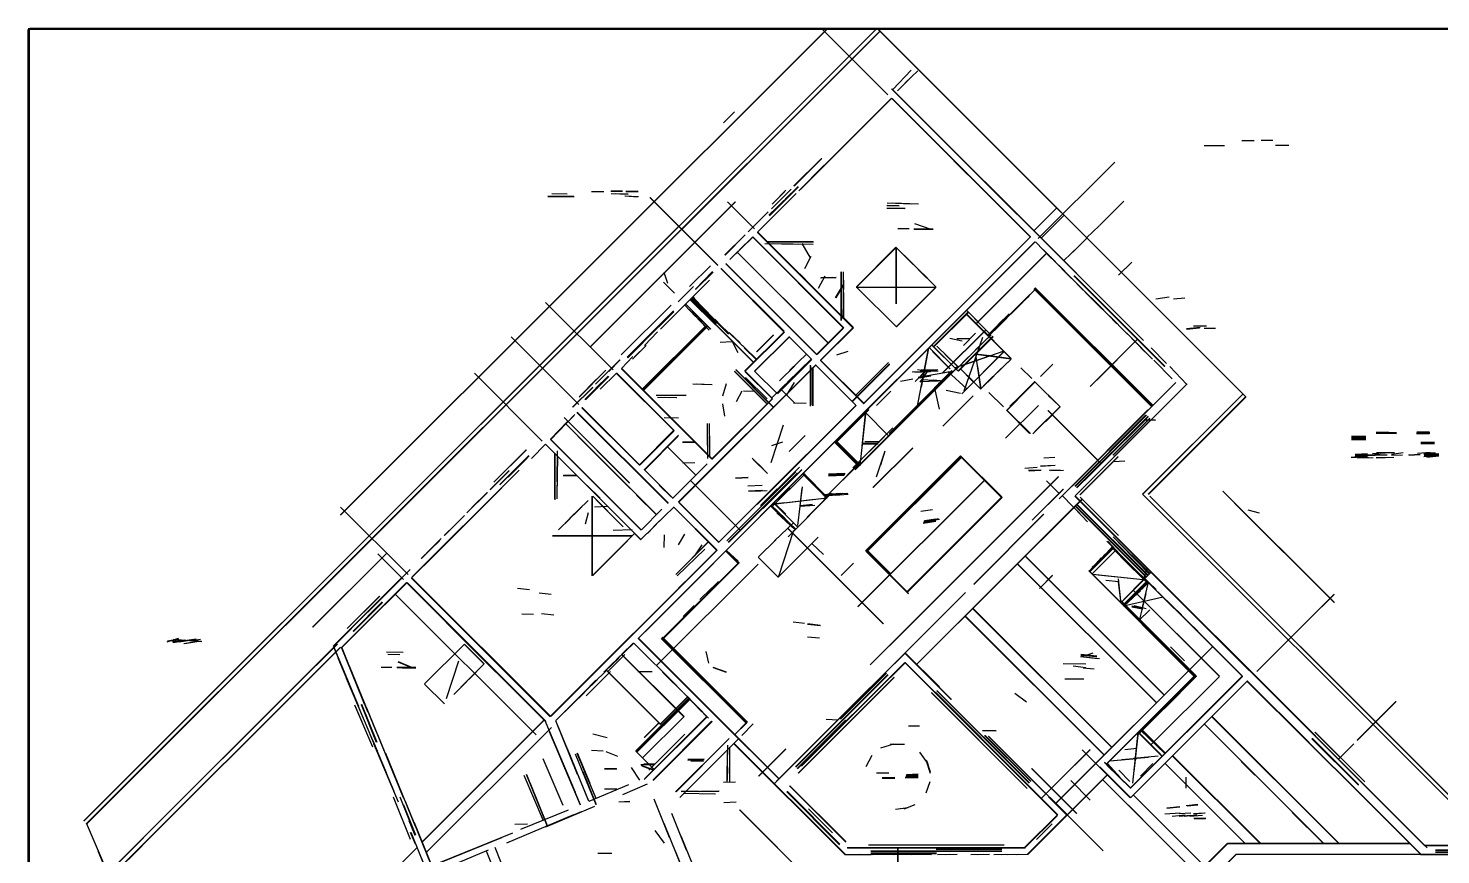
# Model space of a CAD drawing. Header units: metres. Extents: x 374 to 10618, y 110 to 7016.
# Drawn here: x 374 to 6880, y 3206 to 7016 of the extents above; entities that cross this region are included whole.
import ezdxf

# ---------------------------------------------------------------- set-up
doc = ezdxf.new("R2010")
doc.units = ezdxf.units.M
doc.layers.add('DETECTED-LINES', color=7, linetype='Continuous')

msp = doc.modelspace()

# ---------------------------------------------------------------- linework, layer by layer
at = {"layer": 'DETECTED-LINES'}
for p, q in [((374, 7014), (9830, 7014)), ((374, 7013), (9831, 7013)), ((374, 7012), (9831, 7012)), ((374, 7011), (9831, 7011)), ((374, 117), (374, 7010)), ((375, 7015), (9830, 7015)), ((375, 117), (375, 7010)), ((376, 117), (376, 7016)), ((377, 117), (377, 7016)), ((378, 117), (378, 7016)), ((379, 117), (379, 7016)), ((380, 117), (380, 7016)), ((381, 7016), (9824, 7016)), ((630, 3362), (4284, 7016)), ((630, 3361), (4285, 7016)), ((643, 3349), (4297, 7003)), ((644, 3348), (4298, 7002)), ((1813, 4772), (4057, 7016)), ((1813, 4771), (4058, 7016)), ((4033, 7010), (4334, 6709)), ((4289, 7010), (5983, 5316)), ((4290, 7010), (5983, 5317)), ((4356, 6734), (4441, 6822)), ((4378, 6728), (4435, 6784)), ((4414, 6764), (4471, 6820)), ((4350, 6736), (4898, 6188)), ((4351, 6737), (5512, 5576)), ((4351, 6736), (5511, 5576)), ((4352, 6737), (5204, 5885)), ((3923, 6266), (4349, 6692)), ((3924, 6266), (4350, 6692)), ((3932, 6273), (4352, 6693)), ((4350, 6693), (4991, 6052)), ((4351, 6693), (4991, 6053)), ((4353, 6692), (4990, 6055)), ((3577, 6580), (3627, 6630)), ((5791, 6475), (5842, 6475)), ((5797, 6476), (5885, 6476)), ((5964, 6499), (6021, 6499)), ((6054, 6500), (6107, 6500)), ((6120, 6477), (6180, 6477)), ((3901, 6288), (4029, 6416)), ((3901, 6289), (4028, 6416)), ((3903, 6289), (4029, 6415)), ((3923, 6267), (4040, 6384)), ((4637, 6405), (4702, 6340)), ((5026, 6046), (5379, 6399)), ((2786, 6254), (2856, 6252)), ((2968, 6264), (3025, 6264)), ((3058, 6265), (3112, 6265)), ((3059, 6266), (3111, 6266)), ((3059, 6254), (3138, 6251)), ((3081, 6254), (3138, 6252)), ((3126, 6265), (3184, 6265)), ((3126, 6264), (3183, 6264)), ((3734, 6077), (3911, 6254)), ((3787, 6152), (3921, 6286)), ((3788, 6151), (3922, 6285)), ((3798, 6184), (3888, 6274)), ((3800, 6205), (3857, 6261)), ((3808, 6212), (3864, 6269)), ((3862, 6229), (3919, 6285)), ((2767, 6242), (2887, 6242)), ((2767, 6241), (2888, 6241)), ((2767, 6240), (2823, 6240)), ((2963, 5546), (3632, 6215)), ((2963, 5547), (3631, 6215)), ((3122, 6244), (3185, 6240)), ((3123, 6243), (3181, 6239)), ((3238, 6235), (3551, 5922)), ((3239, 6235), (3551, 5923)), ((3595, 6215), (3719, 6091)), ((3786, 6154), (3861, 6227)), ((3800, 6166), (3855, 6222)), ((4329, 6199), (4385, 6197)), ((4329, 6187), (4413, 6186)), ((4330, 6211), (4444, 6207)), ((4330, 6201), (4385, 6199)), ((4355, 6186), (4412, 6185)), ((4356, 6211), (4475, 6207)), ((5005, 6081), (5112, 6188)), ((5308, 6106), (5421, 6219)), ((3690, 6078), (3782, 6170)), ((3690, 6077), (3782, 6169)), ((5039, 6047), (5145, 6153)), ((3583, 5970), (3677, 6064)), ((3583, 5971), (3676, 6064)), ((3584, 5970), (3677, 6063)), ((3606, 5950), (3712, 6052)), ((3624, 5968), (3713, 6054)), ((3649, 5993), (3710, 6052)), ((3711, 6053), (4130, 5634)), ((3712, 6054), (4131, 5635)), ((3733, 6077), (4174, 5636)), ((3733, 6076), (4174, 5635)), ((3733, 6075), (4173, 5635)), ((4222, 5286), (4990, 6054)), ((4222, 5285), (4989, 6052)), ((4379, 6092), (4432, 6092)), ((4454, 6091), (4542, 6091)), ((4455, 6090), (4542, 6090)), ((4457, 6116), (4532, 6089)), ((4480, 6089), (4541, 6089)), ((5249, 6049), (5307, 6105)), ((3183, 4203), (5011, 6031)), ((3184, 4203), (5012, 6031)), ((3745, 4766), (5010, 6031)), ((3767, 6023), (3920, 6021)), ((3775, 6032), (3991, 6032)), ((3775, 6031), (3991, 6031)), ((3777, 6033), (3990, 6033)), ((3807, 6023), (3990, 6020)), ((3937, 6023), (3976, 5958)), ((3938, 6023), (3970, 5969)), ((4189, 5822), (4373, 6006)), ((4189, 5824), (4371, 6006)), ((4250, 5884), (4371, 6005)), ((4372, 5745), (4372, 6006)), ((4373, 5745), (4373, 6005)), ((4374, 6003), (4441, 5938)), ((4389, 5988), (4474, 5905)), ((5014, 6031), (5088, 5954)), ((5051, 5994), (5163, 5879)), ((5143, 5943), (5213, 6011)), ((5185, 5984), (5252, 6049)), ((3420, 5825), (3516, 5921)), ((3587, 5931), (4007, 5511)), ((3587, 5930), (4006, 5511)), ((3588, 5931), (4007, 5512)), ((3640, 5984), (4059, 5565)), ((3641, 5982), (4059, 5564)), ((3951, 5908), (3980, 5965)), ((4430, 5947), (4516, 5863)), ((4739, 5653), (5065, 5979)), ((4740, 5653), (5066, 5979)), ((5081, 5964), (5180, 5862)), ((5122, 5923), (5233, 5809)), ((5396, 5878), (5457, 5937)), ((3301, 5891), (3318, 5841)), ((3447, 5813), (3526, 5895)), ((3447, 5812), (3528, 5893)), ((3448, 5811), (3529, 5892)), ((3466, 5832), (3526, 5892)), ((3564, 5908), (3855, 5617)), ((3566, 5909), (3856, 5619)), ((3576, 5897), (3633, 5841)), ((3928, 5883), (3981, 5830)), ((4014, 5818), (4045, 5875)), ((4024, 5865), (4096, 5867)), ((4026, 5866), (4095, 5868)), ((4027, 5867), (4077, 5868)), ((4119, 5668), (4119, 5893)), ((4120, 5669), (4120, 5893)), ((4129, 5742), (4129, 5893)), ((4130, 5799), (4130, 5892)), ((4474, 5903), (4555, 5824)), ((5190, 5874), (5608, 5456)), ((5191, 5874), (5609, 5456)), ((5192, 5875), (5610, 5457)), ((5193, 5875), (5610, 5458)), ((3287, 5629), (3512, 5854)), ((3300, 5846), (3351, 5795)), ((3368, 5754), (3439, 5825)), ((3368, 5755), (3438, 5825)), ((4093, 5773), (4130, 5834)), ((4095, 5773), (4130, 5832)), ((4128, 5677), (4131, 5855)), ((4131, 5682), (4131, 5798)), ((4188, 5823), (4556, 5823)), ((4188, 5822), (4556, 5822)), ((4191, 5821), (4373, 5639)), ((4372, 5639), (4554, 5821)), ((4373, 5641), (4553, 5821)), ((4374, 5640), (4555, 5821)), ((4797, 5596), (5016, 5815)), ((5006, 5814), (5548, 5272)), ((5007, 5815), (5549, 5273)), ((5008, 5816), (5550, 5274)), ((5008, 5815), (5551, 5272)), ((5011, 5819), (5553, 5277)), ((5013, 5819), (5554, 5278)), ((5013, 5808), (5548, 5273)), ((5200, 5844), (5284, 5758)), ((5235, 5809), (5319, 5723)), ((2757, 5752), (3068, 5441)), ((3105, 5510), (3335, 5740)), ((3397, 5741), (3448, 5687)), ((3402, 5745), (3518, 5629)), ((3422, 5766), (3539, 5649)), ((3423, 5767), (3714, 5476)), ((3424, 5768), (3540, 5652)), ((3424, 5767), (3716, 5475)), ((3427, 5771), (3544, 5654)), ((3428, 5771), (3544, 5655)), ((3430, 5770), (3544, 5656)), ((3431, 5776), (3485, 5724)), ((3431, 5775), (3600, 5606)), ((3436, 5776), (3580, 5627)), ((3437, 5778), (3474, 5715)), ((3446, 5765), (3477, 5712)), ((3460, 5750), (3490, 5699)), ((3468, 5743), (3526, 5683)), ((3469, 5738), (3602, 5609)), ((3471, 5730), (3540, 5661)), ((4885, 5686), (4942, 5742)), ((4900, 5698), (4957, 5754)), ((4931, 5732), (4988, 5788)), ((4934, 5735), (4984, 5781)), ((5270, 5774), (5354, 5688)), ((5308, 5736), (5389, 5653)), ((5568, 5768), (5630, 5777)), ((5649, 5769), (5702, 5773)), ((3133, 5500), (3346, 5713)), ((3135, 5497), (3348, 5710)), ((3278, 5639), (3348, 5709)), ((3283, 5646), (3347, 5712)), ((3419, 5720), (3499, 5635)), ((3431, 5708), (3500, 5635)), ((3445, 5694), (3511, 5624)), ((3463, 5682), (3517, 5628)), ((3537, 5674), (3592, 5616)), ((4118, 5693), (4175, 5636)), ((4544, 5548), (4704, 5708)), ((4545, 5548), (4704, 5707)), ((4546, 5547), (4706, 5707)), ((4695, 5698), (4901, 5492)), ((4696, 5699), (4902, 5493)), ((4697, 5715), (4768, 5642)), ((4698, 5715), (4800, 5610)), ((4825, 5623), (4882, 5679)), ((4842, 5650), (4892, 5699)), ((4844, 5645), (4898, 5698)), ((5354, 5690), (5437, 5605)), ((3133, 5499), (3234, 5597)), ((3181, 5544), (3293, 5659)), ((3204, 5353), (3495, 5644)), ((3205, 5347), (3503, 5645)), ((3205, 5352), (3496, 5643)), ((3206, 5346), (3504, 5644)), ((3207, 5345), (3505, 5643)), ((3210, 5347), (3505, 5642)), ((3211, 5577), (3269, 5632)), ((3212, 5554), (3272, 5616)), ((3603, 5613), (3654, 5565)), ((3603, 5612), (3723, 5496)), ((3603, 5611), (3730, 5489)), ((3675, 5435), (3857, 5617)), ((3675, 5436), (3856, 5617)), ((3677, 5435), (3856, 5614)), ((3729, 5524), (3807, 5602)), ((3730, 5524), (3807, 5601)), ((4006, 5513), (4130, 5637)), ((4008, 5512), (4129, 5633)), ((4023, 5486), (4172, 5635)), ((4024, 5484), (4175, 5635)), ((4358, 5423), (4579, 5644)), ((4586, 5427), (4786, 5627)), ((4587, 5427), (4786, 5626)), ((4657, 5436), (4817, 5596)), ((4682, 5554), (4738, 5610)), ((4736, 5532), (4809, 5603)), ((4777, 5619), (4870, 5526)), ((4792, 5600), (4845, 5652)), ((5434, 5610), (5518, 5524)), ((5709, 5632), (5772, 5638)), ((5709, 5629), (5769, 5635)), ((5742, 5644), (5801, 5644)), ((5791, 5633), (5843, 5633)), ((2598, 5594), (2910, 5282)), ((3136, 5496), (3207, 5567)), ((3157, 5490), (3219, 5552)), ((3166, 5501), (3220, 5554)), ((3561, 5568), (3615, 5571)), ((3616, 5571), (3643, 5521)), ((3672, 5542), (3729, 5488)), ((3678, 5538), (3728, 5487)), ((3720, 5435), (3880, 5595)), ((3720, 5434), (3880, 5594)), ((3878, 5595), (3984, 5489)), ((4468, 5266), (4521, 5539)), ((4488, 5362), (4523, 5541)), ((4525, 5542), (4621, 5446)), ((4535, 5557), (4656, 5436)), ((4538, 5555), (4656, 5437)), ((4560, 5550), (4656, 5457)), ((4619, 5587), (4676, 5575)), ((4650, 5444), (4793, 5587)), ((4652, 5586), (4711, 5586)), ((4652, 5585), (4710, 5585)), ((4657, 5435), (4817, 5595)), ((4658, 5435), (4818, 5595)), ((4659, 5435), (4818, 5594)), ((4685, 5344), (4771, 5592)), ((5266, 5365), (5482, 5581)), ((5296, 5394), (5484, 5582)), ((5455, 5590), (5552, 5490)), ((5547, 5543), (5617, 5470)), ((2987, 5375), (3099, 5487)), ((3048, 5434), (3100, 5487)), ((3106, 5448), (3159, 5503)), ((3827, 5332), (3982, 5487)), ((3872, 5385), (3982, 5492)), ((3881, 5438), (3960, 5515)), ((4023, 5485), (4223, 5285)), ((4023, 5484), (4221, 5286)), ((4024, 5486), (4224, 5286)), ((4099, 5510), (4151, 5527)), ((4168, 5295), (4342, 5469)), ((4169, 5295), (4342, 5468)), ((4169, 5294), (4342, 5467)), ((4184, 5323), (4336, 5475)), ((4225, 5349), (4342, 5466)), ((4540, 5526), (4619, 5445)), ((4596, 5514), (4655, 5457)), ((4641, 5450), (4802, 5506)), ((4649, 5443), (4705, 5501)), ((4672, 5460), (4870, 5528)), ((4674, 5331), (4870, 5527)), ((4692, 5348), (4867, 5523)), ((4738, 5514), (4760, 5353)), ((4739, 5515), (4815, 5505)), ((4739, 5514), (4900, 5492)), ((4775, 5368), (4887, 5477)), ((4796, 5508), (4900, 5494)), ((4802, 5395), (4901, 5491)), ((5037, 5411), (5093, 5468)), ((5559, 5485), (5643, 5399)), ((2429, 5426), (2742, 5113)), ((2911, 5315), (3035, 5439)), ((2913, 5318), (3035, 5440)), ((2938, 5304), (3046, 5412)), ((2940, 5303), (3048, 5411)), ((2942, 5304), (3048, 5410)), ((2952, 5358), (3034, 5440)), ((2989, 5357), (3045, 5412)), ((3009, 5352), (3083, 5426)), ((3082, 5426), (3206, 5302)), ((3084, 5426), (3349, 5161)), ((3084, 5425), (3349, 5160)), ((3085, 5426), (3350, 5161)), ((3106, 5449), (3524, 5031)), ((3107, 5446), (3523, 5030)), ((3369, 4831), (4002, 5464)), ((3369, 4830), (4002, 5463)), ((3370, 4833), (4000, 5463)), ((3627, 5434), (3771, 5290)), ((3627, 5433), (3773, 5287)), ((3628, 5435), (3778, 5285)), ((3633, 5441), (3783, 5291)), ((3634, 5442), (3808, 5268)), ((3634, 5441), (3806, 5269)), ((3675, 5434), (3800, 5309)), ((3676, 5435), (3801, 5310)), ((3676, 5434), (3801, 5309)), ((3678, 5434), (3801, 5311)), ((3678, 5406), (3777, 5307)), ((3721, 5434), (3825, 5330)), ((3798, 5311), (3908, 5418)), ((3834, 5391), (3905, 5460)), ((3835, 5348), (3950, 5460)), ((3977, 5274), (3977, 5462)), ((3978, 5274), (3978, 5461)), ((3979, 5278), (3979, 5460)), ((3987, 5278), (3987, 5452)), ((3988, 5275), (3988, 5452)), ((3989, 5275), (3989, 5449)), ((4001, 5464), (4185, 5280)), ((4002, 5462), (4184, 5280)), ((4181, 4981), (4657, 5457)), ((4183, 4980), (4661, 5458)), ((4348, 5147), (4658, 5457)), ((4354, 5152), (4660, 5458)), ((4446, 5432), (4565, 5436)), ((4458, 5431), (4525, 5433)), ((4459, 5388), (4512, 5441)), ((4460, 5387), (4513, 5440)), ((4468, 5277), (4629, 5438)), ((4470, 5442), (4530, 5434)), ((4474, 5407), (4639, 5437)), ((4477, 5405), (4532, 5414)), ((4482, 5440), (4559, 5441)), ((4482, 5438), (4532, 5433)), ((4482, 5435), (4559, 5437)), ((4483, 5385), (4521, 5439)), ((4485, 5441), (4564, 5442)), ((4539, 5345), (4630, 5436)), ((4568, 5373), (4630, 5435)), ((4577, 5385), (4630, 5437)), ((4610, 5434), (4697, 5353)), ((4669, 5445), (4730, 5386)), ((4694, 5418), (4762, 5352)), ((4747, 5456), (4762, 5353)), ((4760, 5352), (4823, 5413)), ((4775, 5367), (4857, 5447)), ((4946, 5451), (4997, 5401)), ((5632, 5456), (5711, 5374)), ((2881, 5269), (2974, 5362)), ((2883, 5269), (2974, 5360)), ((2950, 5315), (3004, 5368)), ((2977, 5342), (3029, 5393)), ((3436, 5377), (3516, 5373)), ((3451, 5377), (3525, 5373)), ((3574, 5322), (3590, 5378)), ((3636, 5295), (3663, 5345)), ((3669, 5345), (3719, 5343)), ((3840, 5352), (3905, 5287)), ((3867, 5323), (3904, 5382)), ((4282, 5277), (4348, 5343)), ((4283, 5279), (4344, 5340)), ((4392, 5389), (4449, 5400)), ((4452, 5260), (4567, 5372)), ((4483, 5388), (4565, 5391)), ((4493, 5397), (4592, 5390)), ((4526, 5333), (4576, 5384)), ((4532, 5330), (4571, 5381)), ((4542, 5395), (4593, 5391)), ((4548, 5356), (4570, 5260)), ((4602, 5347), (4669, 5333)), ((4799, 5337), (4866, 5270)), ((4880, 5254), (5012, 5386)), ((4896, 5273), (4974, 5349)), ((4932, 5309), (5012, 5387)), ((4961, 5338), (5011, 5387)), ((5011, 5386), (5127, 5270)), ((5123, 4846), (5660, 5383)), ((5183, 4905), (5660, 5382)), ((5197, 4861), (5712, 5376)), ((5376, 5041), (5712, 5377)), ((3267, 5325), (3404, 5325)), ((3273, 5315), (3329, 5313)), ((3282, 5324), (3405, 5324)), ((3292, 5315), (3362, 5313)), ((3306, 5315), (3359, 5314)), ((3523, 5029), (3802, 5308)), ((3524, 5029), (3802, 5307)), ((3525, 5032), (3802, 5309)), ((3554, 4645), (4187, 5278)), ((3572, 5284), (3581, 5227)), ((3731, 4820), (4188, 5277)), ((3736, 4828), (4187, 5279)), ((3899, 5289), (3957, 5287)), ((4340, 5147), (4480, 5287)), ((4471, 5277), (4522, 5327)), ((4587, 5182), (4727, 5322)), ((4876, 5126), (5027, 5277)), ((4881, 5254), (4933, 5305)), ((5001, 5146), (5127, 5272)), ((5060, 5202), (5127, 5271)), ((5072, 5323), (5122, 5277)), ((5507, 4868), (5970, 5331)), ((5508, 4868), (5969, 5329)), ((5533, 4868), (5983, 5318)), ((5534, 4868), (5982, 5316)), ((5534, 4867), (5982, 5315)), ((2779, 5119), (2891, 5235)), ((2831, 5172), (2887, 5229)), ((2842, 5222), (3144, 4920)), ((2842, 5221), (3144, 4919)), ((2901, 5245), (3321, 4825)), ((2902, 5246), (3321, 4827)), ((2903, 5246), (3321, 4828)), ((2924, 5267), (3190, 5001)), ((2924, 5266), (3189, 5001)), ((2925, 5268), (3191, 5002)), ((2927, 5265), (3188, 5004)), ((3303, 5221), (3370, 5220)), ((4092, 5104), (4246, 5258)), ((4093, 5103), (4246, 5256)), ((4094, 5105), (4242, 5253)), ((4206, 5000), (4233, 5251)), ((4215, 5090), (4230, 5238)), ((4227, 5247), (4338, 5136)), ((4880, 5257), (4990, 5147)), ((4881, 5253), (4986, 5148)), ((5010, 5157), (5067, 5213)), ((5071, 5253), (5318, 5006)), ((5072, 5253), (5298, 5027)), ((5196, 4905), (5523, 5232)), ((5197, 4904), (5525, 5232)), ((5203, 4898), (5532, 5227)), ((5204, 4897), (5533, 5226)), ((5239, 4931), (5533, 5225)), ((5343, 5068), (5531, 5256)), ((5353, 5064), (5521, 5232)), ((5370, 5048), (5540, 5218)), ((5371, 5047), (5541, 5217)), ((5428, 5119), (5525, 5216)), ((5516, 5211), (5566, 5209)), ((5517, 5212), (5567, 5210)), ((2780, 5122), (2858, 5203)), ((2808, 5149), (2857, 5199)), ((2849, 5193), (3269, 4773)), ((3189, 5003), (3347, 5161)), ((3189, 5002), (3347, 5160)), ((3190, 5002), (3348, 5160)), ((3192, 5003), (3348, 5159)), ((3501, 5193), (3502, 5096)), ((3501, 5152), (3503, 5033)), ((3511, 5193), (3512, 5081)), ((3796, 5014), (3853, 5188)), ((4173, 4990), (4356, 5173)), ((6583, 5153), (6677, 5153)), ((6583, 5152), (6677, 5151)), ((6583, 5150), (6677, 5148)), ((6583, 5149), (6676, 5147)), ((6584, 5155), (6642, 5154)), ((6769, 5150), (6830, 5150)), ((6769, 5149), (6830, 5148)), ((6769, 5147), (6825, 5147)), ((6770, 5153), (6830, 5151)), ((6771, 5155), (6829, 5155)), ((6772, 5153), (6830, 5152)), ((2692, 5033), (2756, 5099)), ((2757, 5099), (3198, 4658)), ((2779, 5122), (3198, 4703)), ((2779, 5121), (3198, 4702)), ((2779, 5120), (3197, 4702)), ((2906, 5135), (3098, 4943)), ((3211, 4979), (3367, 5135)), ((3211, 4980), (3365, 5134)), ((3212, 4979), (3368, 5135)), ((3217, 4987), (3370, 5140)), ((3317, 5087), (3449, 4955)), ((3370, 4830), (3652, 5112)), ((3387, 5107), (3447, 5107)), ((3388, 5108), (3447, 5108)), ((3389, 5109), (3445, 5109)), ((3511, 5135), (3512, 5040)), ((3799, 5093), (3850, 5109)), ((3879, 5064), (3953, 5138)), ((4090, 5108), (4166, 5034)), ((4090, 5107), (4199, 4998)), ((4090, 5106), (4199, 4997)), ((4092, 5109), (4201, 5000)), ((4093, 5109), (4195, 5007)), ((4095, 5113), (4207, 5001)), ((4098, 5109), (4207, 5000)), ((4100, 5109), (4208, 5001)), ((4100, 5106), (4203, 4999)), ((4173, 4989), (4318, 5134)), ((4215, 5103), (4288, 5103)), ((4215, 5100), (4289, 5100)), ((4227, 5110), (4295, 5110)), ((4228, 5111), (4296, 5111)), ((4254, 5052), (4307, 5106)), ((4264, 4898), (4448, 5082)), ((4266, 4898), (4448, 5080)), ((5200, 4908), (5427, 5135)), ((6470, 5135), (6536, 5135)), ((6470, 5134), (6536, 5134)), ((6470, 5133), (6536, 5133)), ((6470, 5131), (6536, 5132)), ((6470, 5129), (6535, 5129)), ((6470, 5127), (6535, 5127)), ((6470, 5126), (6525, 5126)), ((6470, 5124), (6536, 5124)), ((6470, 5121), (6536, 5121)), ((6470, 5120), (6536, 5120)), ((6473, 5122), (6529, 5122)), ((6484, 5130), (6535, 5130)), ((6789, 5107), (6852, 5108)), ((6789, 5105), (6852, 5107)), ((6789, 5104), (6852, 5106)), ((6789, 5103), (6852, 5103)), ((6789, 5101), (6852, 5102)), ((2519, 4924), (2668, 5073)), ((2519, 4923), (2669, 5073)), ((2546, 4912), (2680, 5046)), ((2547, 4911), (2681, 5045)), ((2547, 4912), (2666, 5031)), ((2614, 4976), (2672, 5034)), ((2800, 4846), (2800, 5057)), ((2801, 4842), (2801, 5057)), ((2810, 4925), (2812, 5067)), ((2810, 4861), (2813, 5042)), ((2988, 5052), (3148, 4892)), ((3389, 5013), (3444, 5014)), ((3708, 5034), (3759, 4984)), ((3713, 5028), (3780, 4963)), ((4040, 4848), (4207, 5015)), ((4041, 4848), (4207, 5014)), ((4147, 4956), (4205, 5016)), ((4231, 4606), (4669, 5044)), ((4231, 4607), (4668, 5044)), ((4232, 4606), (4670, 5044)), ((4233, 4605), (4671, 5043)), ((4235, 4608), (4666, 5039)), ((4236, 4602), (4674, 5040)), ((4237, 4602), (4674, 5039)), ((4282, 4948), (4321, 5068)), ((4301, 5003), (4322, 5068)), ((4667, 5044), (4858, 4853)), ((4670, 5043), (4859, 4854)), ((4671, 5039), (4854, 4856)), ((4672, 5042), (4858, 4856)), ((5052, 5036), (5103, 5039)), ((5195, 4905), (5306, 5016)), ((5218, 4865), (5395, 5042)), ((5220, 4865), (5395, 5040)), ((5373, 5018), (5426, 5021)), ((5643, 5005), (5694, 5056)), ((6468, 5038), (6543, 5042)), ((6468, 5037), (6543, 5041)), ((6484, 5040), (6543, 5043)), ((6485, 5041), (6543, 5044)), ((6486, 5043), (6543, 5046)), ((6487, 5052), (6543, 5055)), ((6487, 5050), (6543, 5053)), ((6487, 5049), (6634, 5049)), ((6487, 5045), (6578, 5048)), ((6497, 5036), (6548, 5038)), ((6498, 5035), (6569, 5037)), ((6548, 5050), (6601, 5052)), ((6566, 5056), (6625, 5059)), ((6583, 5037), (6638, 5039)), ((6584, 5036), (6665, 5039)), ((6585, 5060), (6667, 5060)), ((6653, 5052), (6708, 5060)), ((6654, 5047), (6705, 5049)), ((6732, 5049), (6785, 5052)), ((6735, 5048), (6785, 5051)), ((6773, 5057), (6831, 5061)), ((6801, 5058), (6856, 5059)), ((6803, 5055), (6857, 5058)), ((6803, 5054), (6872, 5056)), ((6803, 5042), (6872, 5045)), ((6804, 5052), (6859, 5055)), ((6804, 5050), (6872, 5054)), ((6804, 5051), (6859, 5054)), ((6804, 5049), (6872, 5053)), ((6804, 5048), (6872, 5052)), ((6804, 5046), (6872, 5048)), ((6816, 5044), (6872, 5046)), ((6817, 5039), (6872, 5044)), ((2140, 4483), (2636, 4979)), ((2143, 4487), (2615, 4959)), ((2501, 4889), (2589, 4977)), ((2502, 4888), (2590, 4976)), ((2522, 4909), (2589, 4976)), ((2585, 4947), (2641, 5004)), ((2810, 4847), (2812, 4974)), ((2838, 4954), (2901, 4954)), ((2839, 4955), (2900, 4955)), ((3212, 4980), (3344, 4848)), ((3342, 4848), (3502, 5008)), ((3592, 4653), (3910, 4971)), ((3598, 4647), (3916, 4965)), ((3598, 4646), (3917, 4965)), ((3599, 4645), (3918, 4964)), ((3599, 4646), (3917, 4964)), ((3632, 4944), (3690, 4946)), ((3632, 4942), (3690, 4945)), ((3748, 4814), (3926, 4992)), ((3760, 4804), (3937, 4981)), ((3760, 4802), (3938, 4980)), ((3798, 4808), (3952, 4962)), ((3942, 4960), (4050, 4852)), ((3946, 4963), (4056, 4853)), ((4060, 4962), (4136, 4964)), ((4060, 4960), (4137, 4963)), ((4060, 4957), (4135, 4960)), ((4060, 4952), (4132, 4955)), ((4074, 4956), (4134, 4959)), ((4252, 4081), (5120, 4949)), ((4341, 4169), (5120, 4948)), ((4964, 4988), (5021, 4992)), ((4982, 4978), (5040, 4980)), ((4983, 4977), (5039, 4979)), ((4984, 4976), (5037, 4978)), ((5037, 4998), (5104, 5002)), ((5038, 4997), (5104, 5001)), ((5076, 4978), (5128, 4980)), ((5084, 4977), (5143, 4979)), ((2224, 4565), (2556, 4897)), ((2949, 4908), (3008, 4849)), ((3280, 4910), (3335, 4856)), ((3425, 4931), (3654, 4702)), ((3689, 4906), (3754, 4909)), ((3691, 4883), (3753, 4886)), ((3693, 4882), (3756, 4886)), ((3716, 4883), (3766, 4885)), ((3720, 4882), (3777, 4885)), ((3747, 4815), (3824, 4892)), ((3749, 4814), (3872, 4937)), ((3829, 4841), (3884, 4895)), ((3919, 4724), (3940, 4901)), ((3931, 4829), (3939, 4896)), ((3987, 4918), (4052, 4853)), ((4196, 4350), (4780, 4934)), ((4196, 4349), (4780, 4933)), ((4998, 4748), (5141, 4891)), ((4999, 4748), (5142, 4891)), ((5065, 4930), (5125, 4870)), ((5877, 4882), (6391, 4368)), ((2254, 4596), (2473, 4815)), ((2395, 4782), (2489, 4876)), ((2418, 4806), (2488, 4876)), ((2869, 4757), (2953, 4839)), ((2972, 4492), (2972, 4859)), ((2973, 4492), (2973, 4859)), ((2974, 4859), (3115, 4718)), ((2990, 4842), (3114, 4718)), ((3176, 4864), (3268, 4772)), ((3369, 4832), (3556, 4645)), ((3372, 4828), (3555, 4645)), ((3798, 4816), (3860, 4756)), ((3804, 4822), (3995, 4845)), ((3805, 4823), (3857, 4829)), ((3809, 4827), (3918, 4718)), ((3810, 4828), (3863, 4775)), ((3870, 4829), (4054, 4851)), ((3874, 4672), (4074, 4872)), ((3928, 4812), (3997, 4817)), ((3929, 4816), (3986, 4822)), ((3929, 4813), (3980, 4817)), ((3961, 4760), (4017, 4817)), ((4004, 4803), (4071, 4872)), ((4033, 4867), (4117, 4872)), ((4037, 4863), (4092, 4866)), ((4038, 4862), (4107, 4866)), ((4040, 4860), (4119, 4866)), ((4042, 4861), (4096, 4865)), ((4062, 4868), (4124, 4872)), ((4082, 4869), (4150, 4873)), ((4092, 4863), (4151, 4868)), ((4097, 4869), (4150, 4872)), ((4421, 4417), (4859, 4855)), ((4422, 4416), (4860, 4854)), ((4422, 4415), (4860, 4853)), ((4423, 4415), (4860, 4852)), ((4424, 4419), (4857, 4852)), ((4465, 4082), (5228, 4845)), ((4465, 4083), (5227, 4845)), ((4466, 4082), (5228, 4844)), ((5138, 4860), (5230, 4765)), ((5195, 4859), (6805, 3249)), ((5196, 4860), (6818, 3238)), ((5196, 4815), (5519, 4492)), ((5197, 4815), (5525, 4487)), ((5202, 4821), (5531, 4492)), ((5203, 4822), (5532, 4493)), ((5204, 4822), (5532, 4494)), ((5205, 4819), (5531, 4493)), ((5220, 4854), (5396, 4678)), ((5506, 4868), (6914, 3460)), ((5541, 4859), (6923, 3477)), ((5541, 4858), (6920, 3479)), ((5931, 4827), (6390, 4368)), ((1813, 4808), (2124, 4497)), ((2291, 4677), (2383, 4769)), ((2817, 4704), (2870, 4756)), ((2845, 4733), (2924, 4810)), ((2941, 4731), (2955, 4783)), ((2982, 4810), (3042, 4813)), ((3199, 4703), (3292, 4799)), ((3254, 4717), (3349, 4809)), ((3346, 4809), (3545, 4610)), ((3347, 4810), (3546, 4611)), ((3347, 4809), (3547, 4609)), ((3795, 4813), (3907, 4704)), ((3795, 4812), (3894, 4716)), ((3796, 4814), (3910, 4707)), ((3796, 4813), (3908, 4705)), ((3797, 4814), (3875, 4741)), ((3823, 4782), (3905, 4705)), ((3839, 4766), (3906, 4703)), ((3842, 4770), (3895, 4719)), ((4485, 4790), (4539, 4798)), ((4500, 4742), (4571, 4753)), ((4501, 4744), (4567, 4756)), ((4502, 4746), (4555, 4754)), ((4729, 4453), (5051, 4775)), ((4729, 4452), (5052, 4775)), ((5197, 4812), (5524, 4485)), ((5198, 4812), (5524, 4486)), ((5205, 4791), (5254, 4741)), ((5992, 4795), (6044, 4782)), ((2290, 4678), (2340, 4727)), ((2974, 4494), (3167, 4687)), ((3069, 4702), (3156, 4705)), ((3142, 4712), (3196, 4658)), ((3198, 4660), (3253, 4715)), ((3226, 4686), (3282, 4745)), ((3812, 4653), (3900, 4738)), ((3830, 4486), (3900, 4702)), ((3871, 4712), (4313, 4270)), ((3871, 4711), (4312, 4270)), ((4497, 4735), (4554, 4744)), ((4498, 4737), (4555, 4746)), ((4498, 4736), (4555, 4745)), ((4500, 4743), (4555, 4748)), ((4502, 4742), (4555, 4747)), ((4546, 4698), (4597, 4749)), ((2184, 4572), (2270, 4655)), ((2185, 4571), (2236, 4622)), ((2208, 4596), (2276, 4664)), ((2789, 4677), (3156, 4677)), ((2789, 4676), (3155, 4676)), ((2974, 4493), (3134, 4653)), ((3303, 4622), (3305, 4680)), ((3357, 4498), (3508, 4649)), ((3357, 4497), (3509, 4649)), ((3369, 4634), (3398, 4684)), ((3444, 4583), (3478, 4635)), ((3738, 4579), (3818, 4657)), ((3828, 4486), (4012, 4670)), ((3984, 4640), (4037, 4590)), ((5263, 4509), (5375, 4621)), ((5273, 4520), (5369, 4626)), ((5289, 4536), (5371, 4626)), ((5343, 4651), (5967, 4027)), ((5349, 4649), (5403, 4592)), ((5354, 4654), (5523, 4485)), ((5365, 4622), (5443, 4542)), ((5371, 4671), (5462, 4577)), ((5372, 4671), (5540, 4503)), ((5379, 4678), (6303, 3754)), ((5418, 4624), (5538, 4500)), ((1684, 4255), (2022, 4593)), ((1685, 4255), (2026, 4596)), ((1985, 4593), (2103, 4475)), ((2196, 4537), (2251, 4593)), ((2780, 3844), (3547, 4611)), ((2780, 3843), (3547, 4610)), ((2782, 3844), (3546, 4608)), ((3293, 4200), (3648, 4555)), ((3363, 4491), (3491, 4615)), ((3586, 4607), (3643, 4550)), ((3591, 4609), (3644, 4559)), ((3591, 4608), (3645, 4554)), ((3737, 4578), (3829, 4486)), ((3828, 4485), (3951, 4608)), ((4232, 4605), (4428, 4409)), ((4233, 4606), (4429, 4410)), ((4234, 4607), (4423, 4418)), ((4234, 4604), (4428, 4410)), ((4242, 4606), (4346, 4502)), ((4967, 4582), (5606, 3943)), ((4967, 4581), (5605, 3943)), ((5264, 4516), (5317, 4574)), ((5267, 4515), (5354, 4611)), ((5267, 4517), (5335, 4592)), ((5275, 4531), (5371, 4618)), ((5276, 4502), (5385, 4611)), ((5409, 4578), (5533, 4454)), ((1779, 4166), (2133, 4520)), ((3215, 4233), (3532, 4550)), ((3266, 4076), (3736, 4546)), ((3267, 4076), (3737, 4546)), ((3294, 4199), (3649, 4554)), ((3295, 4199), (3649, 4553)), ((3295, 4198), (3649, 4552)), ((4119, 4493), (4175, 4550)), ((4930, 4548), (5572, 3906)), ((4931, 4546), (5570, 3907)), ((5032, 4433), (5092, 4493)), ((5033, 4435), (5092, 4494)), ((5259, 4515), (5751, 4023)), ((5259, 4514), (5750, 4023)), ((5260, 4516), (5752, 4024)), ((5260, 4515), (5751, 4024)), ((5278, 4499), (5524, 4473)), ((5302, 4496), (5480, 4477)), ((5433, 4394), (5547, 4508)), ((5500, 4495), (5569, 4428)), ((5512, 4471), (5528, 4527)), ((1779, 4167), (2094, 4482)), ((1779, 4165), (2095, 4481)), ((1816, 4158), (2118, 4460)), ((1816, 4160), (2115, 4459)), ((1925, 4268), (2114, 4457)), ((2016, 4357), (2118, 4459)), ((2117, 4460), (2756, 3821)), ((2119, 4460), (2756, 3823)), ((2119, 4459), (2756, 3822)), ((2140, 4482), (2779, 3843)), ((2140, 4480), (2777, 3843)), ((2141, 4482), (2779, 3844)), ((2142, 4479), (2778, 3843)), ((2628, 4434), (2683, 4428)), ((3338, 4403), (3399, 4464)), ((3468, 4382), (3519, 4432)), ((3496, 4410), (3553, 4466)), ((5338, 4472), (5397, 4466)), ((5395, 4478), (5406, 4376)), ((5395, 4464), (5405, 4376)), ((5409, 4369), (5518, 4478)), ((5417, 4355), (5529, 4467)), ((5418, 4354), (5530, 4466)), ((5420, 4361), (5528, 4469)), ((5421, 4383), (5512, 4474)), ((5421, 4360), (5529, 4468)), ((5421, 4361), (5525, 4465)), ((5421, 4356), (5532, 4464)), ((5422, 4356), (5511, 4437)), ((5424, 4361), (5530, 4467)), ((5442, 4376), (5536, 4461)), ((5449, 4384), (5509, 4439)), ((5464, 4426), (5861, 4029)), ((5464, 4425), (5860, 4029)), ((5468, 4403), (5532, 4465)), ((5482, 4411), (5534, 4463)), ((5505, 4340), (5535, 4462)), ((1843, 4248), (1993, 4398)), ((1870, 4237), (2004, 4371)), ((1871, 4235), (2006, 4370)), ((1872, 4235), (2006, 4369)), ((1906, 4312), (1992, 4398)), ((2064, 4407), (2713, 3758)), ((2728, 4413), (2782, 4407)), ((3811, 3534), (4692, 4415)), ((3812, 3534), (4692, 4414)), ((3821, 3545), (4691, 4415)), ((5405, 4379), (5754, 4030)), ((5405, 4378), (5755, 4028)), ((5419, 4353), (5602, 4395)), ((5420, 4352), (5485, 4411)), ((5422, 4355), (5497, 4423)), ((5494, 4291), (5523, 4409)), ((5577, 4418), (5657, 4340)), ((5600, 4395), (5686, 4311)), ((5629, 4366), (5707, 4290)), ((6033, 4050), (6390, 4407)), ((6332, 4348), (6390, 4406)), ((2647, 4316), (2701, 4315)), ((2738, 4318), (2795, 4312)), ((3391, 4304), (3441, 4355)), ((4689, 4306), (5329, 3666)), ((4691, 4305), (5331, 3665)), ((4724, 4341), (5365, 3700)), ((4726, 4341), (5365, 3702)), ((5457, 4352), (5508, 4342)), ((5457, 4350), (5508, 4340)), ((5457, 4349), (5507, 4339)), ((5458, 4353), (5508, 4344)), ((5469, 4354), (5524, 4341)), ((5488, 4284), (5541, 4335)), ((5675, 4320), (5761, 4236)), ((6033, 4051), (6291, 4309)), ((6106, 4122), (6292, 4308)), ((1780, 4165), (1863, 4248)), ((2299, 4277), (2759, 3817)), ((3898, 4280), (3950, 4274)), ((3963, 4269), (4023, 4262)), ((3965, 4271), (4022, 4264)), ((5762, 4235), (5966, 4031)), ((738, 3118), (1797, 4177)), ((1014, 4187), (1066, 4204)), ((1015, 4190), (1068, 4198)), ((1016, 4192), (1067, 4201)), ((1016, 4191), (1067, 4199)), ((1039, 4188), (1095, 4196)), ((1040, 4187), (1100, 4195)), ((1041, 4186), (1148, 4201)), ((1042, 4184), (1108, 4195)), ((1043, 4199), (1173, 4188)), ((1069, 4187), (1147, 4199)), ((1091, 4180), (1144, 4189)), ((1094, 4180), (1171, 4192)), ((1117, 4196), (1170, 4191)), ((1118, 4192), (1168, 4199)), ((1213, 3594), (1793, 4174)), ((1597, 3976), (1798, 4177)), ((2199, 3993), (2383, 4177)), ((2382, 4177), (2474, 4085)), ((2385, 4175), (2474, 4086)), ((2386, 4172), (2474, 4084)), ((3055, 4076), (3163, 4181)), ((3084, 4105), (3158, 4177)), ((3109, 4130), (3162, 4182)), ((3164, 4181), (3361, 3984)), ((3184, 4205), (3647, 3742)), ((3184, 4204), (3833, 3555)), ((3184, 4202), (3696, 3690)), ((3185, 4202), (3833, 3554)), ((3290, 4203), (3682, 3811)), ((3293, 4207), (3686, 3814)), ((3294, 4208), (3686, 3816)), ((3294, 4207), (3686, 3815)), ((3295, 4209), (3687, 3817)), ((3964, 4210), (4019, 4205)), ((5106, 3441), (5831, 4166)), ((5108, 3444), (5830, 4166)), ((747, 3097), (1812, 4162)), ((748, 3097), (1811, 4160)), ((1780, 4164), (1895, 3891)), ((1781, 4163), (1853, 3993)), ((1800, 4114), (1922, 3825)), ((1817, 4160), (1912, 3925)), ((1818, 4159), (1922, 3902)), ((1826, 4140), (1937, 3866)), ((2025, 4141), (2101, 4140)), ((2031, 4130), (2085, 4129)), ((2300, 3926), (2357, 4100)), ((3026, 4047), (3141, 4159)), ((3032, 4052), (3094, 4112)), ((3044, 4051), (3122, 4129)), ((3108, 4129), (3395, 3842)), ((3108, 4128), (3393, 3843)), ((3109, 4129), (3394, 3844)), ((3495, 4142), (3508, 4089)), ((4364, 4085), (4414, 4135)), ((4412, 4135), (4573, 3974)), ((4413, 4136), (4627, 3922)), ((4414, 4134), (4626, 3922)), ((4415, 4135), (4571, 3979)), ((5223, 4118), (5280, 4136)), ((5223, 4130), (5297, 4122)), ((5223, 4129), (5296, 4120)), ((5223, 4128), (5296, 4119)), ((5223, 4126), (5294, 4119)), ((5223, 4120), (5309, 4110)), ((5223, 4119), (5300, 4110)), ((5635, 4164), (5700, 4099)), ((1852, 4077), (1976, 3772)), ((1999, 4071), (2049, 4071)), ((2072, 4070), (2160, 4070)), ((2073, 4069), (2160, 4069)), ((2077, 4095), (2137, 4071)), ((2078, 4096), (2139, 4071)), ((2098, 4068), (2159, 4068)), ((2367, 3978), (2438, 4047)), ((2395, 4006), (2473, 4084)), ((2928, 3949), (3034, 4052)), ((2944, 3939), (3056, 4051)), ((3036, 4057), (3285, 3808)), ((3037, 4057), (3292, 3802)), ((3182, 4051), (3248, 4050)), ((3296, 4048), (3347, 3996)), ((3304, 4039), (3390, 3955)), ((3528, 4070), (3589, 4049)), ((3529, 4069), (3589, 4048)), ((3909, 3611), (4334, 4036)), ((3910, 3610), (4335, 4035)), ((3935, 3615), (4411, 4091)), ((3936, 3614), (4414, 4092)), ((3936, 3615), (4412, 4091)), ((4115, 3832), (4326, 4043)), ((4115, 3831), (4327, 4043)), ((4116, 3830), (4328, 4042)), ((4346, 4023), (4411, 4088)), ((4412, 4092), (5115, 3389)), ((4413, 4092), (5116, 3389)), ((4413, 4090), (5115, 3388)), ((5141, 4088), (5245, 4086)), ((5188, 4077), (5246, 4069)), ((5233, 4067), (5284, 4062)), ((1839, 4020), (1943, 3774)), ((2200, 3992), (2291, 3901)), ((2334, 3944), (2394, 4004)), ((2877, 3895), (2989, 4010)), ((2882, 3903), (2996, 4014)), ((3469, 4025), (3683, 3811)), ((3920, 3582), (4363, 4025)), ((3921, 3582), (4363, 4024)), ((3922, 3582), (4363, 4023)), ((5149, 4017), (5237, 4016)), ((5339, 3623), (5750, 4034)), ((5340, 3622), (5751, 4033)), ((5403, 3684), (5742, 4023)), ((5450, 3513), (5967, 4030)), ((5451, 3512), (5968, 4029)), ((5451, 3468), (5990, 4007)), ((5452, 3512), (5968, 4028)), ((5452, 3468), (5988, 4004)), ((5485, 3765), (5752, 4032)), ((5486, 3760), (5755, 4029)), ((5545, 3712), (5861, 4028)), ((5606, 3879), (5754, 4027)), ((5988, 4006), (6271, 3723)), ((5989, 4007), (6790, 3206)), ((5990, 4005), (6789, 3206)), ((5991, 4006), (6274, 3723)), ((1510, 3889), (1565, 3944)), ((2827, 3848), (2936, 3954)), ((2858, 3879), (2909, 3929)), ((3172, 3684), (3416, 3928)), ((3172, 3683), (3417, 3928)), ((3173, 3682), (3418, 3927)), ((3174, 3682), (3418, 3926)), ((3174, 3684), (3416, 3926)), ((3177, 3679), (3421, 3923)), ((3177, 3678), (3422, 3923)), ((3178, 3678), (3422, 3922)), ((3287, 3808), (3412, 3933)), ((3287, 3809), (3411, 3933)), ((3391, 3954), (3477, 3865)), ((3409, 3936), (3500, 3842)), ((4534, 3953), (4976, 3511)), ((4534, 3952), (4975, 3511)), ((4552, 3955), (4765, 3742)), ((4553, 3955), (4765, 3743)), ((4559, 3962), (4985, 3536)), ((4559, 3961), (4984, 3536)), ((4560, 3963), (4986, 3537)), ((4560, 3962), (4985, 3537)), ((4919, 3951), (4972, 3910)), ((6496, 3734), (6674, 3912)), ((6496, 3733), (6675, 3912)), ((1877, 3897), (1959, 3703)), ((1879, 3893), (1911, 3819)), ((1904, 3865), (2022, 3585)), ((1907, 3900), (1936, 3830)), ((1907, 3899), (1977, 3724)), ((1908, 3900), (1979, 3724)), ((1909, 3900), (1980, 3724)), ((1932, 3883), (2065, 3556)), ((2804, 3825), (2884, 3903)), ((3204, 3652), (3395, 3843)), ((3211, 3552), (3501, 3842)), ((3214, 3557), (3501, 3844)), ((3218, 3558), (3502, 3842)), ((3457, 3888), (3508, 3836)), ((5825, 3844), (6409, 3260)), ((5825, 3843), (6408, 3260)), ((5826, 3844), (6410, 3260)), ((2187, 3263), (2751, 3827)), ((2188, 3263), (2752, 3827)), ((2207, 3216), (2784, 3793)), ((2753, 3824), (2893, 3494)), ((2774, 3774), (2916, 3438)), ((2803, 3824), (2903, 3577)), ((2811, 3806), (2954, 3454)), ((3211, 3746), (3278, 3813)), ((3212, 3746), (3280, 3814)), ((3252, 3551), (3522, 3821)), ((3252, 3549), (3524, 3821)), ((3252, 3548), (3524, 3820)), ((3252, 3550), (3520, 3818)), ((3273, 3615), (3466, 3808)), ((3627, 3759), (3683, 3815)), ((3628, 3758), (3684, 3814)), ((3661, 3755), (3714, 3809)), ((3916, 3603), (4139, 3826)), ((3917, 3603), (4140, 3826)), ((3917, 3602), (4140, 3825)), ((4049, 3831), (4105, 3828)), ((4429, 3800), (4480, 3800)), ((4769, 3779), (4833, 3778)), ((4770, 3778), (4832, 3777)), ((5498, 3780), (5610, 3672)), ((5499, 3782), (5610, 3675)), ((5500, 3783), (5609, 3677)), ((5502, 3785), (5614, 3673)), ((5504, 3782), (5562, 3722)), ((5792, 3807), (6339, 3260)), ((1947, 3761), (2058, 3498)), ((1959, 3736), (1981, 3684)), ((1964, 3718), (2078, 3449)), ((1983, 3760), (2101, 3470)), ((2975, 3763), (3040, 3746)), ((3233, 3596), (3399, 3762)), ((3356, 3495), (3602, 3741)), ((3358, 3496), (3603, 3741)), ((3375, 3470), (3645, 3740)), ((3376, 3470), (3646, 3740)), ((3594, 3584), (3596, 3711)), ((3594, 3541), (3597, 3710)), ((3623, 3719), (4135, 3207)), ((3624, 3720), (4138, 3206)), ((3624, 3719), (4137, 3206)), ((4302, 3698), (4361, 3717)), ((4345, 3715), (4410, 3715)), ((4779, 3756), (4992, 3543)), ((4780, 3756), (4992, 3544)), ((4782, 3756), (4993, 3545)), ((4797, 3752), (5326, 3223)), ((4797, 3751), (5325, 3223)), ((5462, 3535), (5487, 3770)), ((5469, 3589), (5488, 3771)), ((5490, 3769), (5591, 3668)), ((5490, 3768), (5598, 3660)), ((5492, 3765), (5589, 3668)), ((5492, 3764), (5597, 3659)), ((6287, 3741), (6501, 3527)), ((6287, 3740), (6501, 3526)), ((6288, 3742), (6502, 3528)), ((6289, 3742), (6502, 3529)), ((6301, 3771), (6531, 3541)), ((6302, 3771), (6531, 3542)), ((6409, 3646), (6480, 3717)), ((2019, 3674), (2156, 3337)), ((2745, 3650), (2836, 3434)), ((2827, 3646), (2916, 3435)), ((2857, 3695), (2953, 3458)), ((2893, 3671), (2988, 3437)), ((2901, 3674), (2989, 3467)), ((2902, 3675), (2961, 3535)), ((2969, 3688), (3022, 3684)), ((3035, 3681), (3088, 3660)), ((3173, 3683), (3254, 3602)), ((3412, 3646), (3488, 3648)), ((3412, 3644), (3487, 3645)), ((3605, 3542), (3605, 3702)), ((3606, 3542), (3606, 3702)), ((3738, 3568), (3864, 3694)), ((3739, 3568), (3864, 3693)), ((4233, 3612), (4262, 3664)), ((4480, 3679), (4518, 3625)), ((5043, 3468), (5266, 3691)), ((5122, 3546), (5266, 3690)), ((5229, 3690), (5450, 3469)), ((5355, 3638), (5426, 3644)), ((5356, 3639), (5481, 3650)), ((5412, 3645), (5535, 3656)), ((5425, 3691), (5481, 3697)), ((5466, 3651), (5579, 3661)), ((5644, 3662), (6046, 3260)), ((5646, 3662), (6048, 3260)), ((5646, 3661), (6047, 3260)), ((2927, 3611), (2988, 3466)), ((2928, 3589), (2990, 3437)), ((3028, 3602), (3085, 3602)), ((3029, 3603), (3084, 3603)), ((3030, 3604), (3083, 3604)), ((3151, 3608), (3190, 3549)), ((3196, 3622), (3259, 3623)), ((3197, 3621), (3258, 3622)), ((3198, 3619), (3255, 3597)), ((3201, 3616), (3254, 3596)), ((3210, 3625), (3262, 3626)), ((3412, 3642), (3485, 3643)), ((3426, 3638), (3484, 3637)), ((3595, 3549), (3597, 3608)), ((4281, 3584), (4338, 3584)), ((4281, 3583), (4338, 3583)), ((4509, 3643), (4529, 3581)), ((4511, 3640), (4528, 3588)), ((4995, 3604), (5203, 3396)), ((4997, 3603), (5204, 3396)), ((5309, 3609), (5450, 3468)), ((5310, 3611), (5451, 3470)), ((5331, 3631), (5452, 3514)), ((5332, 3632), (5398, 3570)), ((5342, 3619), (5451, 3513)), ((5346, 3626), (5404, 3562)), ((5398, 3596), (5448, 3543)), ((5498, 3568), (5555, 3627)), ((5611, 3626), (5977, 3260)), ((5961, 3636), (6024, 3573)), ((2657, 3572), (2746, 3364)), ((2667, 3577), (2729, 3425)), ((2669, 3576), (2765, 3338)), ((2685, 3538), (2765, 3341)), ((2958, 3453), (3141, 3530)), ((3113, 3484), (3226, 3532)), ((3577, 3540), (3632, 3542)), ((3880, 3524), (4140, 3264)), ((3881, 3524), (4140, 3265)), ((3882, 3524), (4140, 3266)), ((4307, 3561), (4366, 3563)), ((4308, 3560), (4366, 3560)), ((4309, 3559), (4366, 3559)), ((4414, 3562), (4474, 3562)), ((4415, 3563), (4474, 3563)), ((4416, 3566), (4472, 3568)), ((4417, 3568), (4474, 3570)), ((4418, 3572), (4474, 3574)), ((4419, 3574), (4474, 3575)), ((4420, 3576), (4474, 3578)), ((4510, 3491), (4528, 3544)), ((4976, 3206), (5345, 3575)), ((4978, 3206), (5346, 3574)), ((4999, 3551), (5159, 3391)), ((5113, 3342), (5344, 3573)), ((5176, 3548), (5266, 3458)), ((5323, 3552), (5757, 3118)), ((5708, 3513), (5708, 3564)), ((2055, 3472), (2134, 3277)), ((2085, 3472), (2156, 3296)), ((2110, 3453), (2230, 3158)), ((3028, 3509), (3085, 3510)), ((3094, 3449), (3145, 3451)), ((3095, 3450), (3145, 3452)), ((3255, 3464), (3327, 3287)), ((3382, 3498), (3464, 3499)), ((3383, 3497), (3556, 3500)), ((3391, 3489), (3536, 3487)), ((3467, 3497), (3555, 3498)), ((3480, 3488), (3539, 3487)), ((3578, 3446), (3635, 3449)), ((3868, 3496), (4110, 3254)), ((3868, 3495), (4111, 3252)), ((3869, 3497), (4112, 3254)), ((3870, 3497), (4113, 3254)), ((3871, 3497), (4113, 3255)), ((5074, 3473), (5157, 3390)), ((5464, 3482), (5791, 3155)), ((5465, 3480), (5792, 3153)), ((2102, 3435), (2158, 3297)), ((2579, 3261), (2887, 3391)), ((2643, 3323), (2862, 3412)), ((2758, 3335), (2923, 3405)), ((2766, 3338), (2984, 3430)), ((3337, 3397), (3405, 3228)), ((3651, 3412), (4014, 3049)), ((3652, 3412), (4015, 3049)), ((3968, 3418), (4079, 3307)), ((4369, 3415), (4427, 3423)), ((4409, 3418), (4459, 3438)), ((4965, 3240), (5113, 3388)), ((4967, 3240), (5114, 3387)), ((4968, 3240), (5115, 3387)), ((4975, 3206), (5160, 3391)), ((5442, 3434), (5508, 3368)), ((5610, 3395), (5680, 3399)), ((5618, 3422), (5679, 3428)), ((5618, 3421), (5679, 3427)), ((5643, 3383), (5703, 3389)), ((5676, 3396), (5729, 3399)), ((5676, 3383), (5730, 3388)), ((5699, 3384), (5757, 3389)), ((5708, 3433), (5762, 3439)), ((5708, 3432), (5762, 3437)), ((5712, 3431), (5762, 3436)), ((5725, 3383), (5783, 3388)), ((5741, 3396), (5791, 3399)), ((5743, 3395), (5795, 3399)), ((6196, 3401), (6337, 3260)), ((641, 3352), (723, 3159)), ((2127, 3363), (2155, 3296)), ((2151, 3354), (2231, 3157)), ((2616, 3346), (2673, 3348)), ((3302, 3351), (3422, 3055)), ((5019, 3276), (5091, 3348)), ((5743, 3375), (5799, 3375)), ((5744, 3374), (5798, 3374)), ((5745, 3373), (5797, 3373)), ((739, 3118), (905, 3284)), ((2134, 3309), (2157, 3256)), ((2136, 3309), (2219, 3104)), ((2234, 3155), (2556, 3285)), ((2273, 3171), (2606, 3306)), ((3261, 3318), (3303, 3259)), ((3380, 3293), (3470, 3070)), ((5594, 2953), (5900, 3259)), ((5594, 2954), (5897, 3257)), ((5595, 2953), (5897, 3255)), ((5898, 3258), (6739, 3258)), ((5899, 3259), (6738, 3259)), ((695, 3223), (764, 3059)), ((836, 3184), (899, 3247)), ((1232, 2306), (2165, 3239)), ((2166, 3238), (2253, 3022)), ((2218, 3111), (2494, 3228)), ((2483, 3223), (2576, 2993)), ((2523, 3240), (2579, 3101)), ((2997, 3213), (3062, 3213)), ((3354, 3224), (3422, 3056)), ((4136, 3206), (4257, 3206)), ((4147, 3239), (4967, 3239)), ((4148, 3238), (4966, 3238)), ((4209, 3208), (4264, 3207)), ((4244, 3251), (4870, 3251)), ((4245, 3252), (4869, 3252)), ((4246, 3208), (4359, 3207)), ((4256, 3224), (4858, 3224)), ((4256, 3223), (4858, 3223)), ((4256, 3222), (4858, 3222)), ((4256, 3214), (4558, 3214)), ((4256, 3213), (4558, 3213)), ((4256, 3212), (4557, 3212)), ((4328, 3208), (4441, 3207)), ((4380, 2881), (4380, 3238)), ((4381, 2881), (4381, 3238)), ((4421, 3208), (4534, 3207)), ((4556, 3232), (4858, 3232)), ((4557, 3234), (4858, 3234)), ((4562, 3207), (4618, 3208)), ((4597, 3207), (4653, 3208)), ((4716, 3207), (4772, 3208)), ((4746, 3207), (4802, 3208)), ((4822, 3207), (4874, 3208)), ((4857, 3206), (4917, 3208)), ((4884, 3206), (4937, 3208)), ((4928, 3206), (4979, 3208)), ((5240, 2511), (5938, 3209)), ((5241, 2511), (5939, 3209)), ((5937, 3208), (7485, 3208)), ((5940, 3209), (6788, 3209)), ((6787, 3207), (7485, 3207)), ((6805, 3250), (7537, 3250)), ((6806, 3249), (7539, 3249)), ((6857, 3229), (7322, 3229)), ((6857, 3228), (7322, 3228)), ((6857, 3227), (7322, 3227)), ((6857, 3219), (7322, 3219)), ((6857, 3218), (7322, 3218)), ((6857, 3217), (7322, 3217))]:
    msp.add_line(p, q, dxfattribs=at)

doc.saveas('drawing.dxf')
